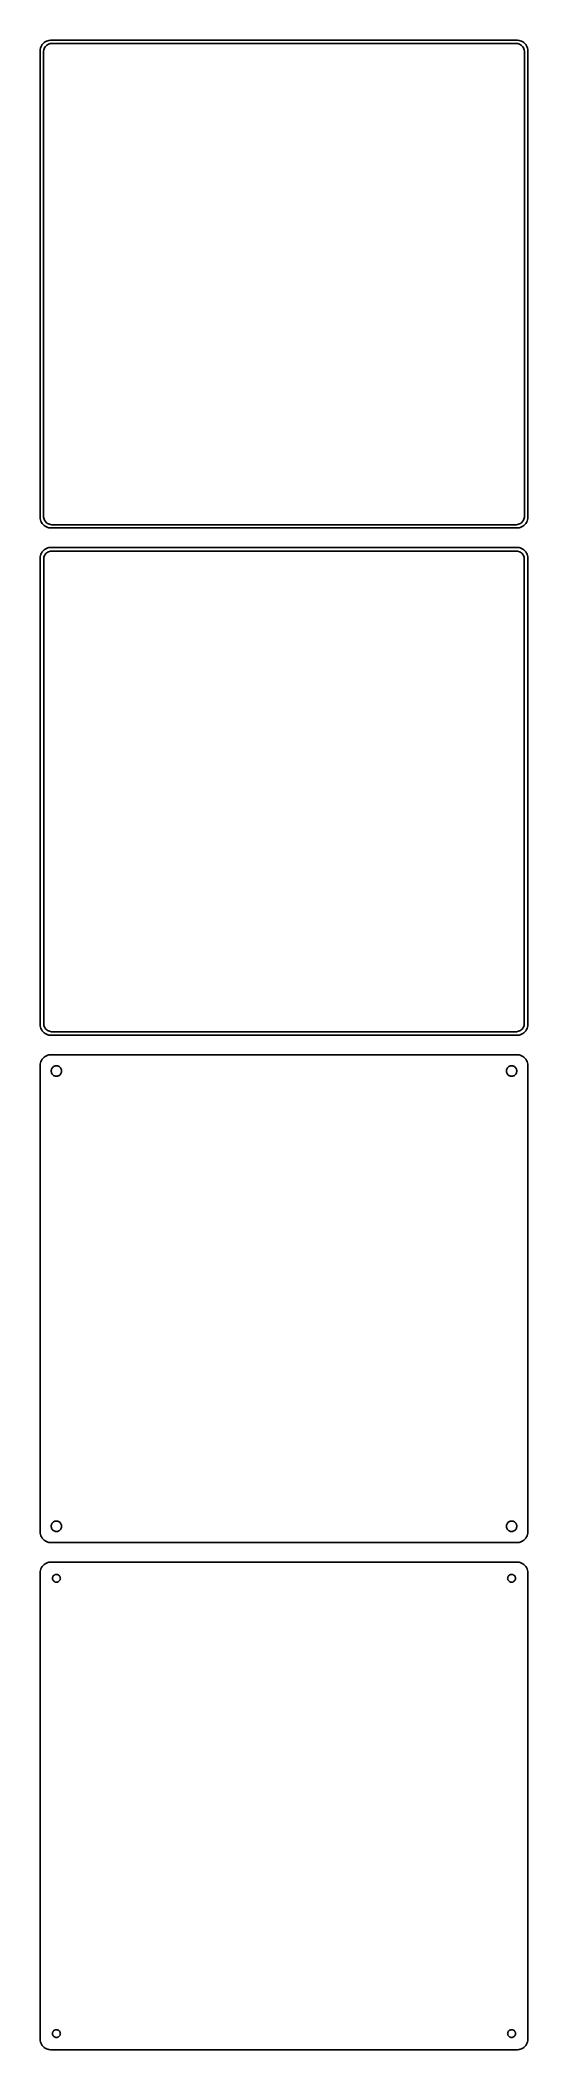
# Model space of a CAD drawing. Header units: metres. Extents: x -112 to 112, y 590 to 1516.
import ezdxf

# ---------------------------------------------------------------- set-up
doc = ezdxf.new("R2010")
doc.units = ezdxf.units.M

msp = doc.modelspace()

# ---------------------------------------------------------------- linework, layer by layer
for p, q in [((-112.461, 1512.13), (-112.5, 1511.5)), ((-112.5, 1511.5), (-112.5, 1296.5)), ((-112.343, 1512.74), (-112.461, 1512.13)), ((-112.149, 1513.34), (-112.343, 1512.74)), ((-111.882, 1513.91), (-112.149, 1513.34)), ((-111.545, 1514.44), (-111.882, 1513.91)), ((-111.145, 1514.92), (-111.545, 1514.44)), ((-110.687, 1515.35), (-111.145, 1514.92)), ((-111, 1511), (-110.968, 1511.5)), ((-111, 1297), (-111, 1511)), ((-110.968, 1511.5), (-110.874, 1511.99)), ((-110.874, 1511.99), (-110.719, 1512.47)), ((-110.719, 1512.47), (-110.505, 1512.93)), ((-110.179, 1515.72), (-110.687, 1515.35)), ((-110.505, 1512.93), (-110.236, 1513.35)), ((-110.236, 1513.35), (-109.916, 1513.74)), ((-109.629, 1516.02), (-110.179, 1515.72)), ((-109.916, 1513.74), (-109.55, 1514.08)), ((-109.045, 1516.26), (-109.629, 1516.02)), ((-109.55, 1514.08), (-109.143, 1514.38)), ((-109.143, 1514.38), (-108.703, 1514.62)), ((-108.437, 1516.41), (-109.045, 1516.26)), ((-108.703, 1514.62), (-108.236, 1514.8)), ((-107.814, 1516.49), (-108.437, 1516.41)), ((-108.236, 1514.8), (-107.75, 1514.93)), ((107.814, 1516.49), (-107.814, 1516.49)), ((-107.75, 1514.93), (-107.251, 1514.99)), ((-107.251, 1514.99), (107.251, 1514.99)), ((107.251, 1514.99), (107.75, 1514.93)), ((107.75, 1514.93), (108.236, 1514.8)), ((108.437, 1516.41), (107.814, 1516.49)), ((108.236, 1514.8), (108.703, 1514.62)), ((109.045, 1516.26), (108.437, 1516.41)), ((108.703, 1514.62), (109.143, 1514.38)), ((109.629, 1516.02), (109.045, 1516.26)), ((109.143, 1514.38), (109.55, 1514.08)), ((109.55, 1514.08), (109.916, 1513.74)), ((110.179, 1515.72), (109.629, 1516.02)), ((109.916, 1513.74), (110.236, 1513.35)), ((110.687, 1515.35), (110.179, 1515.72)), ((110.236, 1513.35), (110.505, 1512.93)), ((110.505, 1512.93), (110.719, 1512.47)), ((111.145, 1514.92), (110.687, 1515.35)), ((110.719, 1512.47), (110.874, 1511.99)), ((110.874, 1511.99), (110.968, 1511.5)), ((110.968, 1511.5), (111, 1511)), ((111, 1511), (111, 1297)), ((111.545, 1514.44), (111.145, 1514.92)), ((111.882, 1513.91), (111.545, 1514.44)), ((112.149, 1513.34), (111.882, 1513.91)), ((112.343, 1512.74), (112.149, 1513.34)), ((112.461, 1512.13), (112.343, 1512.74)), ((112.5, 1511.5), (112.461, 1512.13)), ((112.5, 1296.5), (112.5, 1511.5)), ((-112.5, 1296.5), (-112.461, 1295.87)), ((-112.461, 1295.87), (-112.343, 1295.26)), ((-112.343, 1295.26), (-112.149, 1294.66)), ((-112.149, 1294.66), (-111.882, 1294.09)), ((-111.882, 1294.09), (-111.545, 1293.56)), ((-111.545, 1293.56), (-111.145, 1293.08)), ((-111.145, 1293.08), (-110.687, 1292.65)), ((-110.968, 1296.5), (-111, 1297)), ((-110.874, 1296.01), (-110.968, 1296.5)), ((-110.719, 1295.53), (-110.874, 1296.01)), ((-110.505, 1295.07), (-110.719, 1295.53)), ((-110.687, 1292.65), (-110.179, 1292.28)), ((-110.236, 1294.65), (-110.505, 1295.07)), ((-109.916, 1294.26), (-110.236, 1294.65)), ((-110.179, 1292.28), (-109.629, 1291.98)), ((-109.55, 1293.92), (-109.916, 1294.26)), ((-109.629, 1291.98), (-109.045, 1291.74)), ((-109.143, 1293.62), (-109.55, 1293.92)), ((-108.703, 1293.38), (-109.143, 1293.62)), ((-109.045, 1291.74), (-108.437, 1291.59)), ((-108.236, 1293.2), (-108.703, 1293.38)), ((-108.437, 1291.59), (-107.814, 1291.51)), ((-107.75, 1293.07), (-108.236, 1293.2)), ((-107.814, 1291.51), (107.814, 1291.51)), ((-107.251, 1293.01), (-107.75, 1293.07)), ((107.251, 1293.01), (-107.251, 1293.01)), ((107.75, 1293.07), (107.251, 1293.01)), ((108.236, 1293.2), (107.75, 1293.07)), ((107.814, 1291.51), (108.437, 1291.59)), ((108.703, 1293.38), (108.236, 1293.2)), ((108.437, 1291.59), (109.045, 1291.74)), ((109.143, 1293.62), (108.703, 1293.38)), ((109.045, 1291.74), (109.629, 1291.98)), ((109.55, 1293.92), (109.143, 1293.62)), ((109.916, 1294.26), (109.55, 1293.92)), ((109.629, 1291.98), (110.179, 1292.28)), ((110.236, 1294.65), (109.916, 1294.26)), ((110.179, 1292.28), (110.687, 1292.65)), ((110.505, 1295.07), (110.236, 1294.65)), ((110.719, 1295.53), (110.505, 1295.07)), ((110.687, 1292.65), (111.145, 1293.08)), ((110.874, 1296.01), (110.719, 1295.53)), ((110.968, 1296.5), (110.874, 1296.01)), ((111, 1297), (110.968, 1296.5)), ((111.145, 1293.08), (111.545, 1293.56)), ((111.545, 1293.56), (111.882, 1294.09)), ((111.882, 1294.09), (112.149, 1294.66)), ((112.149, 1294.66), (112.343, 1295.26)), ((112.343, 1295.26), (112.461, 1295.87)), ((112.461, 1295.87), (112.5, 1296.5)), ((-112.149, 1279.34), (-112.343, 1278.74)), ((-111.882, 1279.91), (-112.149, 1279.34)), ((-111.545, 1280.44), (-111.882, 1279.91)), ((-111.145, 1280.92), (-111.545, 1280.44)), ((-110.687, 1281.35), (-111.145, 1280.92)), ((-110.179, 1281.72), (-110.687, 1281.35)), ((-110.394, 1278.87), (-110.133, 1279.28)), ((-109.629, 1282.02), (-110.179, 1281.72)), ((-110.133, 1279.28), (-109.823, 1279.65)), ((-109.823, 1279.65), (-109.469, 1279.98)), ((-109.045, 1282.26), (-109.629, 1282.02)), ((-109.469, 1279.98), (-109.075, 1280.27)), ((-109.075, 1280.27), (-108.649, 1280.5)), ((-108.437, 1282.41), (-109.045, 1282.26)), ((-108.649, 1280.5), (-108.197, 1280.68)), ((-107.814, 1282.49), (-108.437, 1282.41)), ((-108.197, 1280.68), (-107.726, 1280.8)), ((107.814, 1282.49), (-107.814, 1282.49)), ((-107.726, 1280.8), (-107.243, 1280.86)), ((-107.243, 1280.86), (107.243, 1280.86)), ((107.243, 1280.86), (107.726, 1280.8)), ((107.726, 1280.8), (108.197, 1280.68)), ((108.437, 1282.41), (107.814, 1282.49)), ((108.197, 1280.68), (108.649, 1280.5)), ((109.045, 1282.26), (108.437, 1282.41)), ((108.649, 1280.5), (109.075, 1280.27)), ((109.629, 1282.02), (109.045, 1282.26)), ((109.075, 1280.27), (109.469, 1279.98)), ((109.469, 1279.98), (109.823, 1279.65)), ((110.179, 1281.72), (109.629, 1282.02)), ((109.823, 1279.65), (110.133, 1279.28)), ((110.133, 1279.28), (110.394, 1278.87)), ((110.687, 1281.35), (110.179, 1281.72)), ((111.145, 1280.92), (110.687, 1281.35)), ((111.545, 1280.44), (111.145, 1280.92)), ((111.882, 1279.91), (111.545, 1280.44)), ((112.149, 1279.34), (111.882, 1279.91)), ((112.343, 1278.74), (112.149, 1279.34)), ((-112.461, 1278.13), (-112.5, 1277.5)), ((-112.5, 1277.5), (-112.5, 1062.5)), ((-112.343, 1278.74), (-112.461, 1278.13)), ((-110.873, 1277), (-110.842, 1277.49)), ((-110.873, 1063), (-110.873, 1277)), ((-110.842, 1277.49), (-110.751, 1277.96)), ((-110.751, 1277.96), (-110.601, 1278.43)), ((-110.601, 1278.43), (-110.394, 1278.87)), ((110.394, 1278.87), (110.601, 1278.43)), ((110.601, 1278.43), (110.751, 1277.96)), ((110.751, 1277.96), (110.842, 1277.49)), ((110.842, 1277.49), (110.873, 1277)), ((110.873, 1277), (110.873, 1063)), ((112.461, 1278.13), (112.343, 1278.74)), ((112.5, 1277.5), (112.461, 1278.13)), ((112.5, 1062.5), (112.5, 1277.5)), ((-112.5, 1062.5), (-112.461, 1061.87)), ((-112.461, 1061.87), (-112.343, 1061.26)), ((-112.343, 1061.26), (-112.149, 1060.66)), ((-112.149, 1060.66), (-111.882, 1060.09)), ((-111.882, 1060.09), (-111.545, 1059.56)), ((-111.545, 1059.56), (-111.145, 1059.08)), ((-111.145, 1059.08), (-110.687, 1058.65)), ((-110.842, 1062.51), (-110.873, 1063)), ((-110.751, 1062.04), (-110.842, 1062.51)), ((-110.601, 1061.57), (-110.751, 1062.04)), ((-110.687, 1058.65), (-110.179, 1058.28)), ((-110.394, 1061.13), (-110.601, 1061.57)), ((-110.133, 1060.72), (-110.394, 1061.13)), ((-110.179, 1058.28), (-109.629, 1057.98)), ((-109.823, 1060.35), (-110.133, 1060.72)), ((-109.469, 1060.02), (-109.823, 1060.35)), ((-109.629, 1057.98), (-109.045, 1057.74)), ((-109.075, 1059.73), (-109.469, 1060.02)), ((-108.649, 1059.5), (-109.075, 1059.73)), ((-109.045, 1057.74), (-108.437, 1057.59)), ((-108.197, 1059.32), (-108.649, 1059.5)), ((-108.437, 1057.59), (-107.814, 1057.51)), ((-107.726, 1059.2), (-108.197, 1059.32)), ((-107.814, 1057.51), (107.814, 1057.51)), ((-107.243, 1059.14), (-107.726, 1059.2)), ((107.243, 1059.14), (-107.243, 1059.14)), ((107.726, 1059.2), (107.243, 1059.14)), ((108.197, 1059.32), (107.726, 1059.2)), ((107.814, 1057.51), (108.437, 1057.59)), ((108.649, 1059.5), (108.197, 1059.32)), ((108.437, 1057.59), (109.045, 1057.74)), ((109.075, 1059.73), (108.649, 1059.5)), ((109.045, 1057.74), (109.629, 1057.98)), ((109.469, 1060.02), (109.075, 1059.73)), ((109.823, 1060.35), (109.469, 1060.02)), ((109.629, 1057.98), (110.179, 1058.28)), ((110.133, 1060.72), (109.823, 1060.35)), ((110.394, 1061.13), (110.133, 1060.72)), ((110.179, 1058.28), (110.687, 1058.65)), ((110.601, 1061.57), (110.394, 1061.13)), ((110.751, 1062.04), (110.601, 1061.57)), ((110.687, 1058.65), (111.145, 1059.08)), ((110.842, 1062.51), (110.751, 1062.04)), ((110.873, 1063), (110.842, 1062.51)), ((111.145, 1059.08), (111.545, 1059.56)), ((111.545, 1059.56), (111.882, 1060.09)), ((111.882, 1060.09), (112.149, 1060.66)), ((112.149, 1060.66), (112.343, 1061.26)), ((112.343, 1061.26), (112.461, 1061.87)), ((112.461, 1061.87), (112.5, 1062.5)), ((-110.179, 1047.72), (-110.687, 1047.35)), ((-109.629, 1048.02), (-110.179, 1047.72)), ((-109.045, 1048.26), (-109.629, 1048.02)), ((-108.437, 1048.41), (-109.045, 1048.26)), ((-107.814, 1048.49), (-108.437, 1048.41)), ((107.814, 1048.49), (-107.814, 1048.49)), ((108.437, 1048.41), (107.814, 1048.49)), ((109.045, 1048.26), (108.437, 1048.41)), ((109.629, 1048.02), (109.045, 1048.26)), ((110.179, 1047.72), (109.629, 1048.02)), ((110.687, 1047.35), (110.179, 1047.72)), ((-112.461, 1044.13), (-112.5, 1043.5)), ((-112.5, 1043.5), (-112.5, 828.5)), ((-112.343, 1044.74), (-112.461, 1044.13)), ((-112.149, 1045.34), (-112.343, 1044.74)), ((-111.882, 1045.91), (-112.149, 1045.34)), ((-111.545, 1046.44), (-111.882, 1045.91)), ((-111.145, 1046.92), (-111.545, 1046.44)), ((-110.687, 1047.35), (-111.145, 1046.92)), ((-107.4, 1041), (-107.381, 1041.3)), ((-107.381, 1040.7), (-107.4, 1041)), ((-107.381, 1041.3), (-107.325, 1041.6)), ((-107.325, 1040.4), (-107.381, 1040.7)), ((-107.325, 1041.6), (-107.231, 1041.88)), ((-107.231, 1040.12), (-107.325, 1040.4)), ((-107.231, 1041.88), (-107.103, 1042.16)), ((-107.103, 1039.84), (-107.231, 1040.12)), ((-107.103, 1042.16), (-106.942, 1042.41)), ((-106.942, 1039.59), (-107.103, 1039.84)), ((-106.942, 1042.41), (-106.75, 1042.64)), ((-106.75, 1039.36), (-106.942, 1039.59)), ((-106.75, 1042.64), (-106.53, 1042.85)), ((-106.53, 1039.15), (-106.75, 1039.36)), ((-106.53, 1042.85), (-106.286, 1043.03)), ((-106.286, 1038.97), (-106.53, 1039.15)), ((-106.286, 1043.03), (-106.022, 1043.17)), ((-106.022, 1038.83), (-106.286, 1038.97)), ((-106.022, 1043.17), (-105.742, 1043.28)), ((-105.742, 1038.72), (-106.022, 1038.83)), ((-105.742, 1043.28), (-105.45, 1043.36)), ((-105.45, 1038.64), (-105.742, 1038.72)), ((-105.45, 1043.36), (-105.151, 1043.4)), ((-105.151, 1038.6), (-105.45, 1038.64)), ((-105.151, 1043.4), (-104.849, 1043.4)), ((-104.849, 1038.6), (-105.151, 1038.6)), ((-104.849, 1043.4), (-104.55, 1043.36)), ((-104.55, 1038.64), (-104.849, 1038.6)), ((-104.55, 1043.36), (-104.258, 1043.28)), ((-104.258, 1038.72), (-104.55, 1038.64)), ((-104.258, 1043.28), (-103.978, 1043.17)), ((-103.978, 1038.83), (-104.258, 1038.72)), ((-103.978, 1043.17), (-103.714, 1043.03)), ((-103.714, 1038.97), (-103.978, 1038.83)), ((-103.714, 1043.03), (-103.47, 1042.85)), ((-103.47, 1039.15), (-103.714, 1038.97)), ((-103.47, 1042.85), (-103.25, 1042.64)), ((-103.25, 1039.36), (-103.47, 1039.15)), ((-103.25, 1042.64), (-103.058, 1042.41)), ((-103.058, 1039.59), (-103.25, 1039.36)), ((-103.058, 1042.41), (-102.897, 1042.16)), ((-102.897, 1039.84), (-103.058, 1039.59)), ((-102.897, 1042.16), (-102.769, 1041.88)), ((-102.769, 1040.12), (-102.897, 1039.84)), ((-102.769, 1041.88), (-102.675, 1041.6)), ((-102.675, 1040.4), (-102.769, 1040.12)), ((-102.675, 1041.6), (-102.619, 1041.3)), ((-102.619, 1040.7), (-102.675, 1040.4)), ((-102.619, 1041.3), (-102.6, 1041)), ((-102.6, 1041), (-102.619, 1040.7)), ((102.6, 1041), (102.619, 1041.3)), ((102.619, 1040.7), (102.6, 1041)), ((102.619, 1041.3), (102.675, 1041.6)), ((102.675, 1040.4), (102.619, 1040.7)), ((102.675, 1041.6), (102.769, 1041.88)), ((102.769, 1040.12), (102.675, 1040.4)), ((102.769, 1041.88), (102.897, 1042.16)), ((102.897, 1039.84), (102.769, 1040.12)), ((102.897, 1042.16), (103.058, 1042.41)), ((103.058, 1039.59), (102.897, 1039.84)), ((103.058, 1042.41), (103.25, 1042.64)), ((103.25, 1039.36), (103.058, 1039.59)), ((103.25, 1042.64), (103.47, 1042.85)), ((103.47, 1039.15), (103.25, 1039.36)), ((103.47, 1042.85), (103.714, 1043.03)), ((103.714, 1038.97), (103.47, 1039.15)), ((103.714, 1043.03), (103.978, 1043.17)), ((103.978, 1038.83), (103.714, 1038.97)), ((103.978, 1043.17), (104.258, 1043.28)), ((104.258, 1038.72), (103.978, 1038.83)), ((104.258, 1043.28), (104.55, 1043.36)), ((104.55, 1038.64), (104.258, 1038.72)), ((104.55, 1043.36), (104.849, 1043.4)), ((104.849, 1038.6), (104.55, 1038.64)), ((104.849, 1043.4), (105.151, 1043.4)), ((105.151, 1038.6), (104.849, 1038.6)), ((105.151, 1043.4), (105.45, 1043.36)), ((105.45, 1038.64), (105.151, 1038.6)), ((105.45, 1043.36), (105.742, 1043.28)), ((105.742, 1038.72), (105.45, 1038.64)), ((105.742, 1043.28), (106.022, 1043.17)), ((106.022, 1038.83), (105.742, 1038.72)), ((106.022, 1043.17), (106.286, 1043.03)), ((106.286, 1038.97), (106.022, 1038.83)), ((106.286, 1043.03), (106.53, 1042.85)), ((106.53, 1039.15), (106.286, 1038.97)), ((106.53, 1042.85), (106.75, 1042.64)), ((106.75, 1039.36), (106.53, 1039.15)), ((106.75, 1042.64), (106.942, 1042.41)), ((106.942, 1039.59), (106.75, 1039.36)), ((106.942, 1042.41), (107.103, 1042.16)), ((107.103, 1039.84), (106.942, 1039.59)), ((107.103, 1042.16), (107.231, 1041.88)), ((107.231, 1040.12), (107.103, 1039.84)), ((107.231, 1041.88), (107.325, 1041.6)), ((107.325, 1040.4), (107.231, 1040.12)), ((107.325, 1041.6), (107.381, 1041.3)), ((107.381, 1040.7), (107.325, 1040.4)), ((107.381, 1041.3), (107.4, 1041)), ((107.4, 1041), (107.381, 1040.7)), ((111.145, 1046.92), (110.687, 1047.35)), ((111.545, 1046.44), (111.145, 1046.92)), ((111.882, 1045.91), (111.545, 1046.44)), ((112.149, 1045.34), (111.882, 1045.91)), ((112.343, 1044.74), (112.149, 1045.34)), ((112.461, 1044.13), (112.343, 1044.74)), ((112.5, 1043.5), (112.461, 1044.13)), ((112.5, 828.5), (112.5, 1043.5)), ((-112.5, 828.5), (-112.461, 827.873)), ((-112.461, 827.873), (-112.343, 827.257)), ((-112.343, 827.257), (-112.149, 826.659)), ((-112.149, 826.659), (-111.882, 826.091)), ((-111.882, 826.091), (-111.545, 825.561)), ((-111.545, 825.561), (-111.145, 825.077)), ((-111.145, 825.077), (-110.687, 824.647)), ((-107.4, 831), (-107.381, 831.301)), ((-107.381, 830.699), (-107.4, 831)), ((-107.381, 831.301), (-107.325, 831.597)), ((-107.325, 830.403), (-107.381, 830.699)), ((-107.325, 831.597), (-107.231, 831.883)), ((-107.231, 830.117), (-107.325, 830.403)), ((-107.231, 831.883), (-107.103, 832.156)), ((-107.103, 829.844), (-107.231, 830.117)), ((-107.103, 832.156), (-106.942, 832.411)), ((-106.942, 829.589), (-107.103, 829.844)), ((-106.942, 832.411), (-106.75, 832.643)), ((-106.75, 829.357), (-106.942, 829.589)), ((-106.75, 832.643), (-106.53, 832.849)), ((-106.53, 829.151), (-106.75, 829.357)), ((-106.53, 832.849), (-106.286, 833.026)), ((-106.286, 828.974), (-106.53, 829.151)), ((-106.286, 833.026), (-106.022, 833.172)), ((-106.022, 828.828), (-106.286, 828.974)), ((-106.022, 833.172), (-105.742, 833.283)), ((-105.742, 828.717), (-106.022, 828.828)), ((-105.742, 833.283), (-105.45, 833.357)), ((-105.45, 828.643), (-105.742, 828.717)), ((-105.45, 833.357), (-105.151, 833.395)), ((-105.151, 828.605), (-105.45, 828.643)), ((-105.151, 833.395), (-104.849, 833.395)), ((-104.849, 828.605), (-105.151, 828.605)), ((-104.849, 833.395), (-104.55, 833.357)), ((-104.55, 828.643), (-104.849, 828.605)), ((-104.55, 833.357), (-104.258, 833.283)), ((-104.258, 828.717), (-104.55, 828.643)), ((-104.258, 833.283), (-103.978, 833.172)), ((-103.978, 828.828), (-104.258, 828.717)), ((-103.978, 833.172), (-103.714, 833.026)), ((-103.714, 828.974), (-103.978, 828.828)), ((-103.714, 833.026), (-103.47, 832.849)), ((-103.47, 829.151), (-103.714, 828.974)), ((-103.47, 832.849), (-103.25, 832.643)), ((-103.25, 829.357), (-103.47, 829.151)), ((-103.25, 832.643), (-103.058, 832.411)), ((-103.058, 829.589), (-103.25, 829.357)), ((-103.058, 832.411), (-102.897, 832.156)), ((-102.897, 829.844), (-103.058, 829.589)), ((-102.897, 832.156), (-102.769, 831.883)), ((-102.769, 830.117), (-102.897, 829.844)), ((-102.769, 831.883), (-102.675, 831.597)), ((-102.675, 830.403), (-102.769, 830.117)), ((-102.675, 831.597), (-102.619, 831.301)), ((-102.619, 830.699), (-102.675, 830.403)), ((-102.619, 831.301), (-102.6, 831)), ((-102.6, 831), (-102.619, 830.699)), ((102.6, 831), (102.619, 831.301)), ((102.619, 830.699), (102.6, 831)), ((102.619, 831.301), (102.675, 831.597)), ((102.675, 830.403), (102.619, 830.699)), ((102.675, 831.597), (102.769, 831.883)), ((102.769, 830.117), (102.675, 830.403)), ((102.769, 831.883), (102.897, 832.156)), ((102.897, 829.844), (102.769, 830.117)), ((102.897, 832.156), (103.058, 832.411)), ((103.058, 829.589), (102.897, 829.844)), ((103.058, 832.411), (103.25, 832.643)), ((103.25, 829.357), (103.058, 829.589)), ((103.25, 832.643), (103.47, 832.849)), ((103.47, 829.151), (103.25, 829.357)), ((103.47, 832.849), (103.714, 833.026)), ((103.714, 828.974), (103.47, 829.151)), ((103.714, 833.026), (103.978, 833.172)), ((103.978, 828.828), (103.714, 828.974)), ((103.978, 833.172), (104.258, 833.283)), ((104.258, 828.717), (103.978, 828.828)), ((104.258, 833.283), (104.55, 833.357)), ((104.55, 828.643), (104.258, 828.717)), ((104.55, 833.357), (104.849, 833.395)), ((104.849, 828.605), (104.55, 828.643)), ((104.849, 833.395), (105.151, 833.395)), ((105.151, 828.605), (104.849, 828.605)), ((105.151, 833.395), (105.45, 833.357)), ((105.45, 828.643), (105.151, 828.605)), ((105.45, 833.357), (105.742, 833.283)), ((105.742, 828.717), (105.45, 828.643)), ((105.742, 833.283), (106.022, 833.172)), ((106.022, 828.828), (105.742, 828.717)), ((106.022, 833.172), (106.286, 833.026)), ((106.286, 828.974), (106.022, 828.828)), ((106.286, 833.026), (106.53, 832.849)), ((106.53, 829.151), (106.286, 828.974)), ((106.53, 832.849), (106.75, 832.643)), ((106.75, 829.357), (106.53, 829.151)), ((106.75, 832.643), (106.942, 832.411)), ((106.942, 829.589), (106.75, 829.357)), ((106.942, 832.411), (107.103, 832.156)), ((107.103, 829.844), (106.942, 829.589)), ((107.103, 832.156), (107.231, 831.883)), ((107.231, 830.117), (107.103, 829.844)), ((107.231, 831.883), (107.325, 831.597)), ((107.325, 830.403), (107.231, 830.117)), ((107.325, 831.597), (107.381, 831.301)), ((107.381, 830.699), (107.325, 830.403)), ((107.381, 831.301), (107.4, 831)), ((107.4, 831), (107.381, 830.699)), ((110.687, 824.647), (111.145, 825.077)), ((111.145, 825.077), (111.545, 825.561)), ((111.545, 825.561), (111.882, 826.091)), ((111.882, 826.091), (112.149, 826.659)), ((112.149, 826.659), (112.343, 827.257)), ((112.343, 827.257), (112.461, 827.873)), ((112.461, 827.873), (112.5, 828.5)), ((-110.687, 824.647), (-110.179, 824.278)), ((-110.179, 824.278), (-109.629, 823.976)), ((-109.629, 823.976), (-109.045, 823.745)), ((-109.045, 823.745), (-108.437, 823.589)), ((-108.437, 823.589), (-107.814, 823.51)), ((-107.814, 823.51), (107.814, 823.51)), ((107.814, 823.51), (108.437, 823.589)), ((108.437, 823.589), (109.045, 823.745)), ((109.045, 823.745), (109.629, 823.976)), ((109.629, 823.976), (110.179, 824.278)), ((110.179, 824.278), (110.687, 824.647)), ((-112.461, 810.127), (-112.5, 809.5)), ((-112.5, 809.5), (-112.5, 594.5)), ((-112.343, 810.743), (-112.461, 810.127)), ((-112.149, 811.341), (-112.343, 810.743)), ((-111.882, 811.909), (-112.149, 811.341)), ((-111.545, 812.439), (-111.882, 811.909)), ((-111.145, 812.923), (-111.545, 812.439)), ((-110.687, 813.353), (-111.145, 812.923)), ((-110.179, 813.722), (-110.687, 813.353)), ((-109.629, 814.024), (-110.179, 813.722)), ((-109.045, 814.255), (-109.629, 814.024)), ((-108.437, 814.411), (-109.045, 814.255)), ((-107.814, 814.49), (-108.437, 814.411)), ((107.814, 814.49), (-107.814, 814.49)), ((-106.8, 807), (-106.786, 807.226)), ((-106.786, 806.774), (-106.8, 807)), ((-106.786, 807.226), (-106.743, 807.448)), ((-106.743, 806.552), (-106.786, 806.774)), ((-106.743, 807.448), (-106.674, 807.663)), ((-106.674, 806.337), (-106.743, 806.552)), ((-106.674, 807.663), (-106.577, 807.867)), ((-106.577, 807.867), (-106.456, 808.058)), ((-106.456, 808.058), (-106.312, 808.232)), ((-106.312, 808.232), (-106.147, 808.387)), ((-106.147, 808.387), (-105.964, 808.52)), ((-105.964, 808.52), (-105.766, 808.629)), ((-105.766, 808.629), (-105.556, 808.712)), ((-105.556, 808.712), (-105.337, 808.768)), ((-105.337, 808.768), (-105.113, 808.796)), ((-105.113, 808.796), (-104.887, 808.796)), ((-104.887, 808.796), (-104.663, 808.768)), ((-104.663, 808.768), (-104.444, 808.712)), ((-104.444, 808.712), (-104.234, 808.629)), ((-104.234, 808.629), (-104.036, 808.52)), ((-104.036, 808.52), (-103.853, 808.387)), ((-103.853, 808.387), (-103.688, 808.232)), ((-103.688, 808.232), (-103.544, 808.058)), ((-103.544, 808.058), (-103.423, 807.867)), ((-103.423, 807.867), (-103.326, 807.663)), ((-103.326, 807.663), (-103.257, 807.448)), ((-103.257, 806.552), (-103.326, 806.337)), ((-103.257, 807.448), (-103.214, 807.226)), ((-103.214, 806.774), (-103.257, 806.552)), ((-103.214, 807.226), (-103.2, 807)), ((-103.2, 807), (-103.214, 806.774)), ((103.2, 807), (103.214, 807.226)), ((103.214, 806.774), (103.2, 807)), ((103.214, 807.226), (103.257, 807.448)), ((103.257, 806.552), (103.214, 806.774)), ((103.257, 807.448), (103.326, 807.663)), ((103.326, 806.337), (103.257, 806.552)), ((103.326, 807.663), (103.423, 807.867)), ((103.423, 807.867), (103.544, 808.058)), ((103.544, 808.058), (103.688, 808.232)), ((103.688, 808.232), (103.853, 808.387)), ((103.853, 808.387), (104.036, 808.52)), ((104.036, 808.52), (104.234, 808.629)), ((104.234, 808.629), (104.444, 808.712)), ((104.444, 808.712), (104.663, 808.768)), ((104.663, 808.768), (104.887, 808.796)), ((104.887, 808.796), (105.113, 808.796)), ((105.113, 808.796), (105.337, 808.768)), ((105.337, 808.768), (105.556, 808.712)), ((105.556, 808.712), (105.766, 808.629)), ((105.766, 808.629), (105.964, 808.52)), ((105.964, 808.52), (106.147, 808.387)), ((106.147, 808.387), (106.312, 808.232)), ((106.312, 808.232), (106.456, 808.058)), ((106.456, 808.058), (106.577, 807.867)), ((106.577, 807.867), (106.674, 807.663)), ((106.674, 807.663), (106.743, 807.448)), ((106.743, 806.552), (106.674, 806.337)), ((106.743, 807.448), (106.786, 807.226)), ((106.786, 806.774), (106.743, 806.552)), ((106.786, 807.226), (106.8, 807)), ((106.8, 807), (106.786, 806.774)), ((108.437, 814.411), (107.814, 814.49)), ((109.045, 814.255), (108.437, 814.411)), ((109.629, 814.024), (109.045, 814.255)), ((110.179, 813.722), (109.629, 814.024)), ((110.687, 813.353), (110.179, 813.722)), ((111.145, 812.923), (110.687, 813.353)), ((111.545, 812.439), (111.145, 812.923)), ((111.882, 811.909), (111.545, 812.439)), ((112.149, 811.341), (111.882, 811.909)), ((112.343, 810.743), (112.149, 811.341)), ((112.461, 810.127), (112.343, 810.743)), ((112.5, 809.5), (112.461, 810.127)), ((112.5, 594.5), (112.5, 809.5)), ((-106.577, 806.133), (-106.674, 806.337)), ((-106.456, 805.942), (-106.577, 806.133)), ((-106.312, 805.768), (-106.456, 805.942)), ((-106.147, 805.613), (-106.312, 805.768)), ((-105.964, 805.48), (-106.147, 805.613)), ((-105.766, 805.371), (-105.964, 805.48)), ((-105.556, 805.288), (-105.766, 805.371)), ((-105.337, 805.232), (-105.556, 805.288)), ((-105.113, 805.204), (-105.337, 805.232)), ((-104.887, 805.204), (-105.113, 805.204)), ((-104.663, 805.232), (-104.887, 805.204)), ((-104.444, 805.288), (-104.663, 805.232)), ((-104.234, 805.371), (-104.444, 805.288)), ((-104.036, 805.48), (-104.234, 805.371)), ((-103.853, 805.613), (-104.036, 805.48)), ((-103.688, 805.768), (-103.853, 805.613)), ((-103.544, 805.942), (-103.688, 805.768)), ((-103.423, 806.133), (-103.544, 805.942)), ((-103.326, 806.337), (-103.423, 806.133)), ((103.423, 806.133), (103.326, 806.337)), ((103.544, 805.942), (103.423, 806.133)), ((103.688, 805.768), (103.544, 805.942)), ((103.853, 805.613), (103.688, 805.768)), ((104.036, 805.48), (103.853, 805.613)), ((104.234, 805.371), (104.036, 805.48)), ((104.444, 805.288), (104.234, 805.371)), ((104.663, 805.232), (104.444, 805.288)), ((104.887, 805.204), (104.663, 805.232)), ((105.113, 805.204), (104.887, 805.204)), ((105.337, 805.232), (105.113, 805.204)), ((105.556, 805.288), (105.337, 805.232)), ((105.766, 805.371), (105.556, 805.288)), ((105.964, 805.48), (105.766, 805.371)), ((106.147, 805.613), (105.964, 805.48)), ((106.312, 805.768), (106.147, 805.613)), ((106.456, 805.942), (106.312, 805.768)), ((106.577, 806.133), (106.456, 805.942)), ((106.674, 806.337), (106.577, 806.133)), ((-112.5, 594.5), (-112.461, 593.873)), ((-112.461, 593.873), (-112.343, 593.257)), ((-106.8, 597), (-106.786, 597.226)), ((-106.786, 596.774), (-106.8, 597)), ((-106.786, 597.226), (-106.743, 597.448)), ((-106.743, 596.552), (-106.786, 596.774)), ((-106.743, 597.448), (-106.674, 597.663)), ((-106.674, 596.337), (-106.743, 596.552)), ((-106.674, 597.663), (-106.577, 597.867)), ((-106.577, 596.133), (-106.674, 596.337)), ((-106.577, 597.867), (-106.456, 598.058)), ((-106.456, 595.942), (-106.577, 596.133)), ((-106.456, 598.058), (-106.312, 598.232)), ((-106.312, 595.768), (-106.456, 595.942)), ((-106.312, 598.232), (-106.147, 598.387)), ((-106.147, 595.613), (-106.312, 595.768)), ((-106.147, 598.387), (-105.964, 598.52)), ((-105.964, 595.48), (-106.147, 595.613)), ((-105.964, 598.52), (-105.766, 598.629)), ((-105.766, 595.371), (-105.964, 595.48)), ((-105.766, 598.629), (-105.556, 598.712)), ((-105.556, 595.288), (-105.766, 595.371)), ((-105.556, 598.712), (-105.337, 598.768)), ((-105.337, 595.232), (-105.556, 595.288)), ((-105.337, 598.768), (-105.113, 598.796)), ((-105.113, 595.204), (-105.337, 595.232)), ((-105.113, 598.796), (-104.887, 598.796)), ((-104.887, 595.204), (-105.113, 595.204)), ((-104.887, 598.796), (-104.663, 598.768)), ((-104.663, 595.232), (-104.887, 595.204)), ((-104.663, 598.768), (-104.444, 598.712)), ((-104.444, 595.288), (-104.663, 595.232)), ((-104.444, 598.712), (-104.234, 598.629)), ((-104.234, 595.371), (-104.444, 595.288)), ((-104.234, 598.629), (-104.036, 598.52)), ((-104.036, 595.48), (-104.234, 595.371)), ((-104.036, 598.52), (-103.853, 598.387)), ((-103.853, 595.613), (-104.036, 595.48)), ((-103.853, 598.387), (-103.688, 598.232)), ((-103.688, 595.768), (-103.853, 595.613)), ((-103.688, 598.232), (-103.544, 598.058)), ((-103.544, 595.942), (-103.688, 595.768)), ((-103.544, 598.058), (-103.423, 597.867)), ((-103.423, 596.133), (-103.544, 595.942)), ((-103.423, 597.867), (-103.326, 597.663)), ((-103.326, 596.337), (-103.423, 596.133)), ((-103.326, 597.663), (-103.257, 597.448)), ((-103.257, 596.552), (-103.326, 596.337)), ((-103.257, 597.448), (-103.214, 597.226)), ((-103.214, 596.774), (-103.257, 596.552)), ((-103.214, 597.226), (-103.2, 597)), ((-103.2, 597), (-103.214, 596.774)), ((103.2, 597), (103.214, 597.226)), ((103.214, 596.774), (103.2, 597)), ((103.214, 597.226), (103.257, 597.448)), ((103.257, 596.552), (103.214, 596.774)), ((103.257, 597.448), (103.326, 597.663)), ((103.326, 596.337), (103.257, 596.552)), ((103.326, 597.663), (103.423, 597.867)), ((103.423, 596.133), (103.326, 596.337)), ((103.423, 597.867), (103.544, 598.058)), ((103.544, 595.942), (103.423, 596.133)), ((103.544, 598.058), (103.688, 598.232)), ((103.688, 595.768), (103.544, 595.942)), ((103.688, 598.232), (103.853, 598.387)), ((103.853, 595.613), (103.688, 595.768)), ((103.853, 598.387), (104.036, 598.52)), ((104.036, 595.48), (103.853, 595.613)), ((104.036, 598.52), (104.234, 598.629)), ((104.234, 595.371), (104.036, 595.48)), ((104.234, 598.629), (104.444, 598.712)), ((104.444, 595.288), (104.234, 595.371)), ((104.444, 598.712), (104.663, 598.768)), ((104.663, 595.232), (104.444, 595.288)), ((104.663, 598.768), (104.887, 598.796)), ((104.887, 595.204), (104.663, 595.232)), ((104.887, 598.796), (105.113, 598.796)), ((105.113, 595.204), (104.887, 595.204)), ((105.113, 598.796), (105.337, 598.768)), ((105.337, 595.232), (105.113, 595.204)), ((105.337, 598.768), (105.556, 598.712)), ((105.556, 595.288), (105.337, 595.232)), ((105.556, 598.712), (105.766, 598.629)), ((105.766, 595.371), (105.556, 595.288)), ((105.766, 598.629), (105.964, 598.52)), ((105.964, 595.48), (105.766, 595.371)), ((105.964, 598.52), (106.147, 598.387)), ((106.147, 595.613), (105.964, 595.48)), ((106.147, 598.387), (106.312, 598.232)), ((106.312, 595.768), (106.147, 595.613)), ((106.312, 598.232), (106.456, 598.058)), ((106.456, 595.942), (106.312, 595.768)), ((106.456, 598.058), (106.577, 597.867)), ((106.577, 596.133), (106.456, 595.942)), ((106.577, 597.867), (106.674, 597.663)), ((106.674, 596.337), (106.577, 596.133)), ((106.674, 597.663), (106.743, 597.448)), ((106.743, 596.552), (106.674, 596.337)), ((106.743, 597.448), (106.786, 597.226)), ((106.786, 596.774), (106.743, 596.552)), ((106.786, 597.226), (106.8, 597)), ((106.8, 597), (106.786, 596.774)), ((112.343, 593.257), (112.461, 593.873)), ((112.461, 593.873), (112.5, 594.5)), ((-112.343, 593.257), (-112.149, 592.659)), ((-112.149, 592.659), (-111.882, 592.091)), ((-111.882, 592.091), (-111.545, 591.561)), ((-111.545, 591.561), (-111.145, 591.077)), ((-111.145, 591.077), (-110.687, 590.647)), ((-110.687, 590.647), (-110.179, 590.278)), ((-110.179, 590.278), (-109.629, 589.976)), ((-109.629, 589.976), (-109.045, 589.745)), ((-109.045, 589.745), (-108.437, 589.589)), ((-108.437, 589.589), (-107.814, 589.51)), ((-107.814, 589.51), (107.814, 589.51)), ((107.814, 589.51), (108.437, 589.589)), ((108.437, 589.589), (109.045, 589.745)), ((109.045, 589.745), (109.629, 589.976)), ((109.629, 589.976), (110.179, 590.278)), ((110.179, 590.278), (110.687, 590.647)), ((110.687, 590.647), (111.145, 591.077)), ((111.145, 591.077), (111.545, 591.561)), ((111.545, 591.561), (111.882, 592.091)), ((111.882, 592.091), (112.149, 592.659)), ((112.149, 592.659), (112.343, 593.257))]:
    msp.add_line(p, q)

doc.saveas('drawing.dxf')
